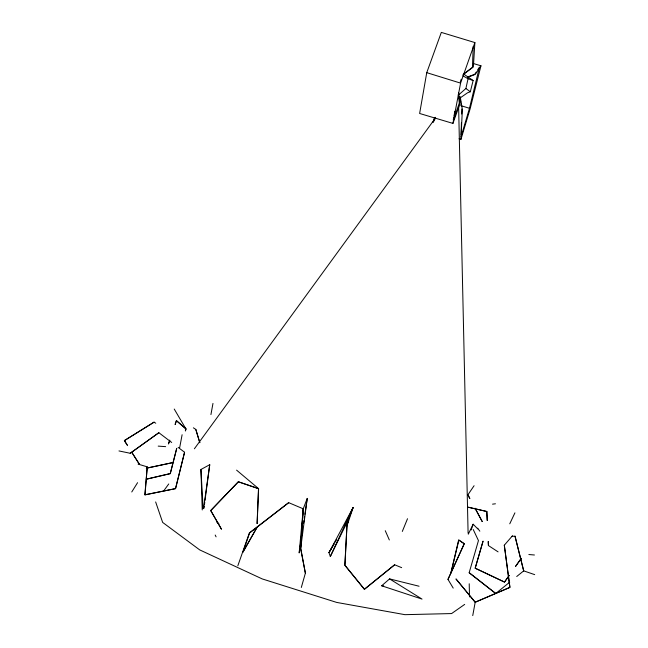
<?xml version="1.0" encoding="UTF-8"?>
<svg xmlns="http://www.w3.org/2000/svg" width="648" height="648" viewBox="0 0 648 648"><rect width="100%" height="100%" fill="white"/><g stroke="black" fill="none" stroke-linecap="round" stroke-linejoin="round"><path stroke-width="0.97" d="M461.06 134.938L461.425 122.982M461.692 114.016L461.838 109.034M473.202 46.356L472.457 67.327L462.996 74.585M257.086 523.552L258.487 488.649L238.318 481.739L210.713 510.535L221.478 529.23L210.746 510.559L238.383 481.82L258.617 488.673L257.135 523.552M459.043 138.802L460.947 139.377L462.348 109.642L460.218 96.657M344.299 526.581L348.389 519.623L346.988 525.82L344.947 565.242L364.484 589.299L394.656 564.781L401.663 567.656M458.646 92.98L459.942 103.874L452.928 123.404L419.629 113.481L426.749 72.657L441.32 32.4L474.879 42.574L473.38 66.947L464.017 73.896M300.713 548.159L303.24 508.818L307.233 498.393L300.713 548.159L305.378 573.18L301.32 587.477M237.824 565.785L249.407 532.883L288.66 502.645L303.24 508.818L300.575 548.297L305.378 573.18M138.081 464.098L147.25 466.86L145.006 494.894L175.584 488.624L184.583 452.264L178.151 447.379M147.25 466.86L144.852 494.797L175.495 488.624L184.559 452.247M303.24 508.818L299.165 552.947L299.757 548.978M203.974 508.178L204.233 506.201M204.501 504.225L204.76 502.249M205.019 500.272L209.733 464.697L200.929 469.492L202.241 509.944M203.537 508.623L209.733 464.697M300.048 546.993L300.923 541.04M301.66 536.082L302.389 531.125M303.564 523.187L304.009 520.214M304.301 518.23L304.592 516.245M304.884 514.261L307.233 498.393M453.284 119.969L453.632 118.017M453.981 116.073L454.856 111.205M210.932 414.574L212.973 403.429M472.74 615.6L475.195 602.227L456.062 579.053L475.195 602.227L509.968 587.404L504.306 545.203L512.495 535.75M179.674 447.663L182.112 434.735M452.928 123.404L460.59 83.122L474.879 42.574M458.306 95.183L465.904 88.501L468.042 78.724L462.794 75.776M450.911 572.897L458.638 540.011L464.179 543.713L447.979 579.393L453.211 588.109M461.003 136.931L469.484 108.297L479.423 67.173M450.959 572.881L458.897 540.035L464.324 543.769L447.979 579.393M458.735 96.657L460.388 97.767L467.573 92.785L470.318 91.773L473.129 80.522L463.595 73.993M473.324 63.512L480.954 65.796L470.165 108.686L460.947 139.377M176.718 448.359L170.294 473.542L146.302 479.196L170.254 473.68L176.718 448.392M185.328 430.807L185.879 428.871L174.231 409.042M185.474 430.88L186.033 428.944L176.491 420.649L175.203 424.383M434.654 119.564L435.254 117.636M432.961 122.504L434.476 117.685M346.988 525.82L353.152 507.449L328.973 552.639L330.318 556.502L348.389 519.623M169.719 440.243L168.456 443.969L169.752 440.243M175.106 424.383L176.377 420.657L185.879 428.871M242.992 552.047L256.932 527.537L242.992 552.047L249.577 533.012L288.716 502.67M460.25 82.037L461.23 79.21M453.43 119.993L459.327 103.024L458.339 94.171M471.169 529.942L473.153 524.224L477.77 528.914M433.553 121.921L435.229 117.312M402.311 531.441L407.511 518.724M330.318 556.502L353.152 507.449L348.3 519.599L346.923 525.803L344.833 565.275L364.338 589.267L394.656 564.781M509.757 523.811L514.925 512.851M468.277 534.203L473.153 524.224M334.06 543.947L328.973 552.639L334.084 543.956M335.081 542.206L336.604 539.598M345.757 523.949L347.79 520.466M131.763 491.97L137.57 482.687M476.231 72.139L474.636 74.617L467.394 77.452M477.827 69.66L478.888 68M480.954 65.796L475.47 74.026L467.945 76.829M469.792 498.401L467.88 494.845L474.085 485.725M509.182 575.529L504.557 582.106L475.195 568.231L483.068 541.096L475.178 568.166L504.468 582.058L509.109 575.497M515.533 566.49L521.316 558.268L515.492 566.465M163.393 491.314L168.755 483.951M194.384 448.789L435.61 117.806M389.578 578.899L422.026 599.092L381.664 585.784L389.578 578.899L419.062 586.229M473.226 529.505L478.451 540.586L469.144 572.816L495.744 593.487L509.709 582.179M516.707 576.518L523.689 570.864L534.697 574.638M118.981 450.935L130.199 453.268L158.857 432.71L171.704 442.479M130.199 453.268L158.857 432.726M464.689 604.39L451.591 613.567L404.935 614.669L336.725 602.429L262.229 578.923L199.706 549.901L162.656 522.418L155.65 501.941M155.763 423.241L154.062 422.148L124.359 440.624L127.551 445.638M154.086 422.14L124.432 440.567L127.081 444.755M475.195 602.227L509.871 587.363L504.306 545.203M173.591 462.421L146.327 468.221L173.624 462.437M492.537 504.152L495.453 503.796M512.058 536.293L515.022 536.196L523.689 570.864L515.022 536.196M381.664 585.784L383.689 585.808M158.201 446.116L165.645 446.642M528.849 554.534L534.43 554.996M426.749 72.657L460.59 83.122M460.906 105.632L469.484 108.297M468.042 78.724L473.129 80.522M488.43 545.567L488.244 541.558L488.43 545.567L498.085 551.869M193.379 427.818L195.809 429.405L199.803 442.665L195.809 429.405M458.387 96.333L460.388 97.767M465.904 88.501L470.318 91.773M469.201 572.646L495.72 593.487M236.585 470.14L258.617 488.673M216.683 521.964L218.927 523.851M477.665 528.193L479.844 531.198M467.88 494.845L469.8 498.401M482.25 521.559L475.065 508.202L482.185 521.543M215.193 535.037L216.076 536.844M385.26 530.696L389.335 539.962M460.428 100.132L460.736 102.109M461.052 104.093L461.368 106.069M200.929 469.492L203.14 508.615M458.606 105.989L468.099 533.239M469.217 583.767L469.508 596.905M486.802 511.491L468.148 507.206L486.818 511.491L487.247 520.514L486.802 511.491M139.239 464.033L131.803 452.328L139.255 464.025"/></g></svg>
